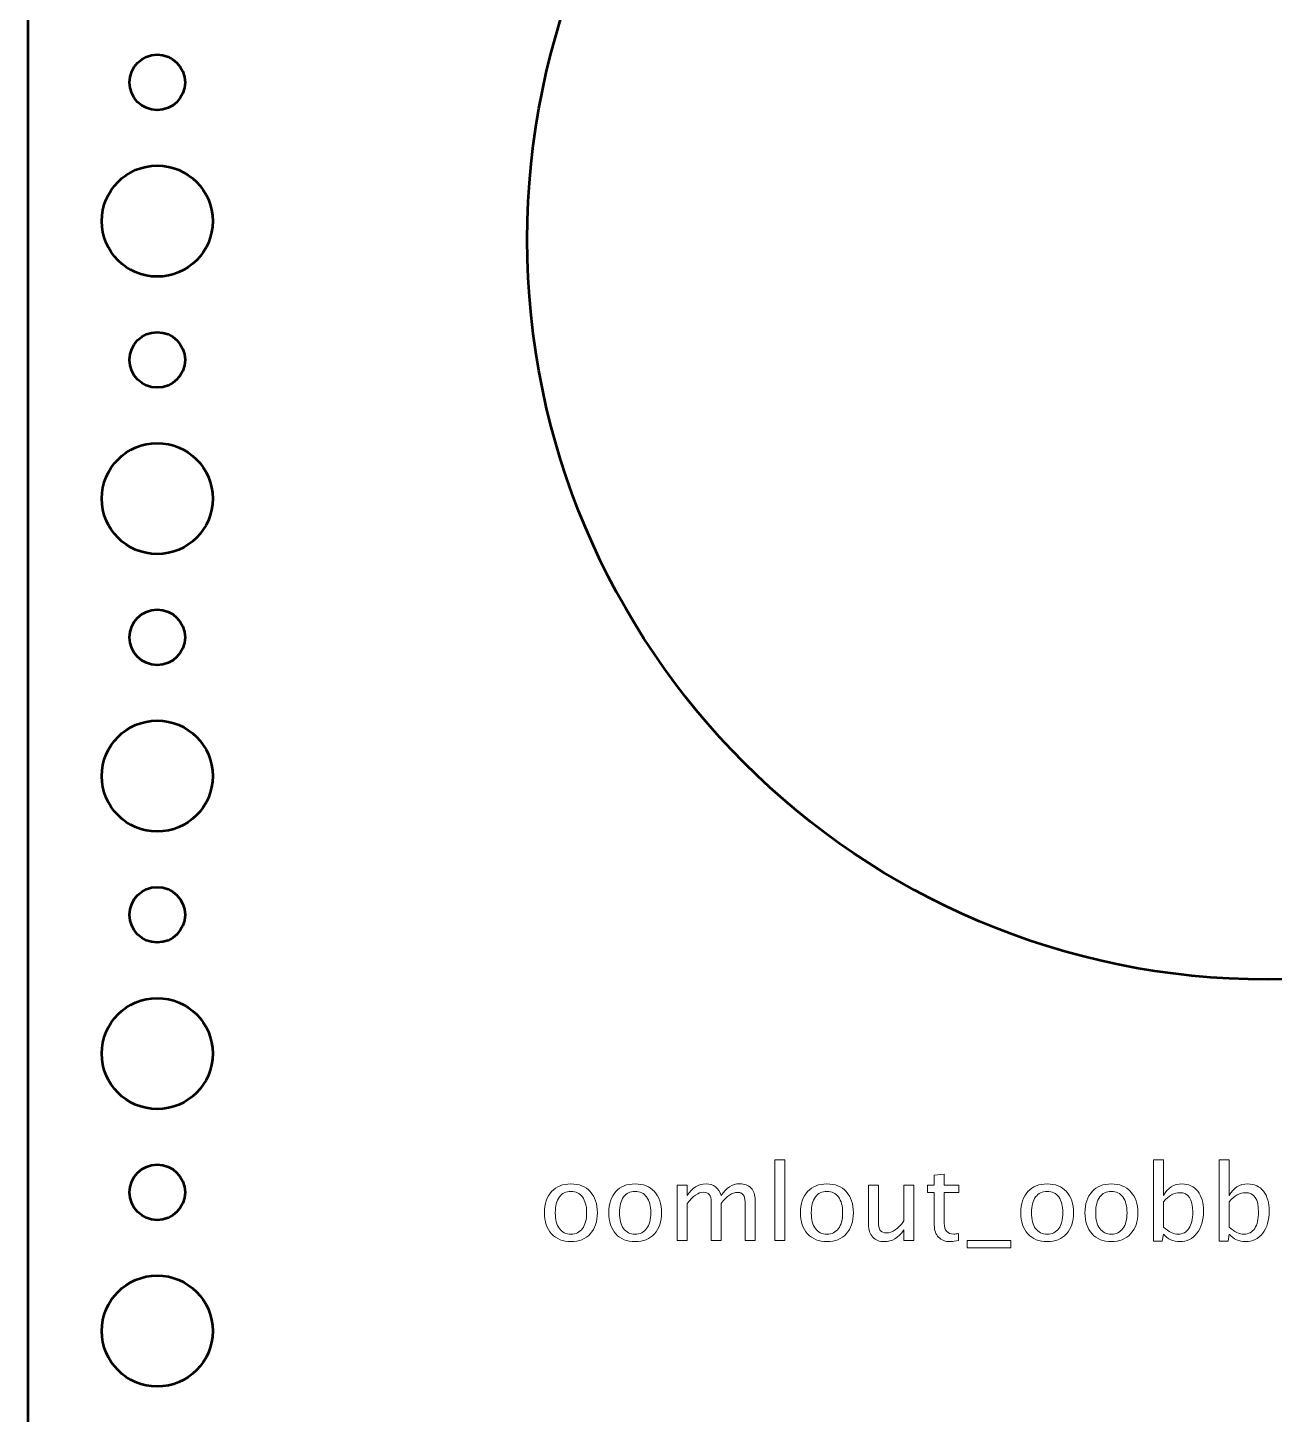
# Model space of a CAD drawing. Header units: centimetres. Extents: x -32.2 to 38.2, y -18.7 to 17.2.
# Drawn here: x 3.8 to 10.54, y 2.65 to 10.15 of the extents above; entities that cross this region are included whole.
import ezdxf

# ---------------------------------------------------------------- set-up
doc = ezdxf.new("R2010")
doc.units = ezdxf.units.CM
doc.header["$MEASUREMENT"] = 0
doc.layers.add('Layer 1', color=7, linetype='Continuous')

msp = doc.modelspace()

# ---------------------------------------------------------------- linework, layer by layer
at = {"layer": 'Layer 1', "lineweight": 53}
for centre, major_axis in [((10.5, 9), (0, 4)), ((4.5, 9.85), (0, 0.15)), ((4.50001, 9.09999), (0, 0.30001)), ((4.5, 8.35), (0, 0.15)), ((4.50001, 7.59999), (0, 0.30001)), ((4.5, 6.85), (0, 0.15)), ((4.50001, 6.09999), (0, 0.30001)), ((4.5, 5.35), (0, 0.15)), ((4.50001, 4.59999), (0, 0.30001)), ((4.5, 3.85), (0, 0.15)), ((4.50001, 3.09999), (0, 0.30001))]:
    msp.add_ellipse(centre, major_axis=major_axis, ratio=1, dxfattribs=at)
msp.add_open_spline([(3.8, -18.2), (3.8, -18.2), (3.8, 16.7), (3.8, 16.7), (3.8, 16.7), (3.8, 16.97614), (4.02386, 17.2), (4.3, 17.2), (4.3, 17.2), (4.3, 17.2), (37.7, 17.2), (37.7, 17.2), (37.7, 17.2), (37.97614, 17.2), (38.2, 16.97614), (38.2, 16.7), (38.2, 16.7), (38.2, 16.7), (38.2, -18.2), (38.2, -18.2), (38.2, -18.2), (38.2, -18.47614), (37.97614, -18.7), (37.7, -18.7), (37.7, -18.7), (37.7, -18.7), (4.3, -18.7), (4.3, -18.7), (4.3, -18.7), (4.02386, -18.7), (3.8, -18.47614), (3.8, -18.2)], degree=3, knots=[0, 0, 0, 0, 0.1111111, 0.1111111, 0.1111111, 0.1111111, 0.2222222, 0.2222222, 0.2222222, 0.2222222, 0.3333333, 0.3333333, 0.3333333, 0.3333333, 0.4444444, 0.4444444, 0.4444444, 0.4444444, 0.5555556, 0.5555556, 0.5555556, 0.5555556, 0.6666667, 0.6666667, 0.6666667, 0.6666667, 0.7777778, 0.7777778, 0.7777778, 0.7777778, 1, 1, 1, 1], dxfattribs=at)
at = {"layer": 'Layer 1', "color": 5, "lineweight": 9}
for points, knots in [([(7.8372, 3.58998), (7.8372, 3.58998), (7.8372, 4.02516), (7.8372, 4.02516), (7.8372, 4.02516), (7.8372, 4.02516), (7.89138, 4.02516), (7.89138, 4.02516), (7.89138, 4.02516), (7.89138, 4.02516), (7.89138, 3.58998), (7.89138, 3.58998), (7.89138, 3.58998), (7.89138, 3.58998), (7.8372, 3.58998), (7.8372, 3.58998)], [0, 0, 0, 0, 0.2, 0.2, 0.2, 0.2, 0.4, 0.4, 0.4, 0.4, 0.6, 0.6, 0.6, 0.6, 1, 1, 1, 1]), ([(9.88422, 3.58659), (9.88422, 3.58659), (9.88422, 4.02516), (9.88422, 4.02516), (9.88422, 4.02516), (9.88422, 4.02516), (9.9384, 4.02516), (9.9384, 4.02516), (9.9384, 4.02516), (9.9384, 4.02516), (9.9384, 3.8326), (9.9384, 3.8326), (9.9384, 3.8326), (9.9606, 3.87446), (9.994, 3.89534), (10.0385, 3.89534), (10.0385, 3.89534), (10.07453, 3.89534), (10.10284, 3.88227), (10.12354, 3.85602), (10.12354, 3.85602), (10.14423, 3.82977), (10.15458, 3.79393), (10.15458, 3.74849), (10.15458, 3.74849), (10.15458, 3.69901), (10.14282, 3.65903), (10.1194, 3.62874), (10.1194, 3.62874), (10.09598, 3.59835), (10.06512, 3.58321), (10.02693, 3.58321), (10.02693, 3.58321), (9.99146, 3.58321), (9.96192, 3.59675), (9.9384, 3.62394), (9.9384, 3.62394), (9.9384, 3.62394), (9.93182, 3.58659), (9.93182, 3.58659), (9.93182, 3.58659), (9.93182, 3.58659), (9.88422, 3.58659), (9.88422, 3.58659)], [0, 0, 0, 0, 0.0833333, 0.0833333, 0.0833333, 0.0833333, 0.1666667, 0.1666667, 0.1666667, 0.1666667, 0.25, 0.25, 0.25, 0.25, 0.3333333, 0.3333333, 0.3333333, 0.3333333, 0.4166667, 0.4166667, 0.4166667, 0.4166667, 0.5, 0.5, 0.5, 0.5, 0.5833333, 0.5833333, 0.5833333, 0.5833333, 0.6666667, 0.6666667, 0.6666667, 0.6666667, 0.75, 0.75, 0.75, 0.75, 0.8333333, 0.8333333, 0.8333333, 0.8333333, 1, 1, 1, 1]), ([(10.23944, 3.58659), (10.23944, 3.58659), (10.23944, 4.02516), (10.23944, 4.02516), (10.23944, 4.02516), (10.23944, 4.02516), (10.29362, 4.02516), (10.29362, 4.02516), (10.29362, 4.02516), (10.29362, 4.02516), (10.29362, 3.8326), (10.29362, 3.8326), (10.29362, 3.8326), (10.31582, 3.87446), (10.34922, 3.89534), (10.39372, 3.89534), (10.39372, 3.89534), (10.42975, 3.89534), (10.45806, 3.88227), (10.47876, 3.85602), (10.47876, 3.85602), (10.49945, 3.82977), (10.5098, 3.79393), (10.5098, 3.74849), (10.5098, 3.74849), (10.5098, 3.69901), (10.49804, 3.65903), (10.47462, 3.62874), (10.47462, 3.62874), (10.4512, 3.59835), (10.42034, 3.58321), (10.38215, 3.58321), (10.38215, 3.58321), (10.34668, 3.58321), (10.31714, 3.59675), (10.29362, 3.62394), (10.29362, 3.62394), (10.29362, 3.62394), (10.28704, 3.58659), (10.28704, 3.58659), (10.28704, 3.58659), (10.28704, 3.58659), (10.23944, 3.58659), (10.23944, 3.58659)], [0, 0, 0, 0, 0.0833333, 0.0833333, 0.0833333, 0.0833333, 0.1666667, 0.1666667, 0.1666667, 0.1666667, 0.25, 0.25, 0.25, 0.25, 0.3333333, 0.3333333, 0.3333333, 0.3333333, 0.4166667, 0.4166667, 0.4166667, 0.4166667, 0.5, 0.5, 0.5, 0.5, 0.5833333, 0.5833333, 0.5833333, 0.5833333, 0.6666667, 0.6666667, 0.6666667, 0.6666667, 0.75, 0.75, 0.75, 0.75, 0.8333333, 0.8333333, 0.8333333, 0.8333333, 1, 1, 1, 1]), ([(8.83117, 3.59007), (8.81442, 3.58546), (8.79984, 3.58321), (8.78752, 3.58321), (8.78752, 3.58321), (8.75986, 3.58321), (8.73832, 3.59111), (8.72289, 3.60691), (8.72289, 3.60691), (8.70737, 3.62272), (8.69965, 3.64464), (8.69965, 3.67276), (8.69965, 3.67276), (8.69965, 3.67276), (8.69965, 3.84849), (8.69965, 3.84849), (8.69965, 3.84849), (8.69965, 3.84849), (8.66221, 3.84849), (8.66221, 3.84849), (8.66221, 3.84849), (8.66221, 3.84849), (8.66221, 3.88913), (8.66221, 3.88913), (8.66221, 3.88913), (8.66221, 3.88913), (8.69965, 3.88913), (8.69965, 3.88913), (8.69965, 3.88913), (8.69965, 3.88913), (8.69965, 3.94323), (8.69965, 3.94323), (8.69965, 3.94323), (8.69965, 3.94323), (8.75384, 3.9484), (8.75384, 3.9484), (8.75384, 3.9484), (8.75384, 3.9484), (8.75384, 3.88913), (8.75384, 3.88913), (8.75384, 3.88913), (8.75384, 3.88913), (8.8323, 3.88913), (8.8323, 3.88913), (8.8323, 3.88913), (8.8323, 3.88913), (8.8323, 3.84849), (8.8323, 3.84849), (8.8323, 3.84849), (8.8323, 3.84849), (8.75384, 3.84849), (8.75384, 3.84849), (8.75384, 3.84849), (8.75384, 3.84849), (8.75384, 3.68255), (8.75384, 3.68255), (8.75384, 3.68255), (8.75384, 3.64341), (8.77087, 3.62385), (8.80483, 3.62385), (8.80483, 3.62385), (8.81207, 3.62385), (8.82082, 3.62507), (8.83117, 3.62742), (8.83117, 3.62742), (8.83117, 3.62742), (8.83117, 3.59007), (8.83117, 3.59007)], [0, 0, 0, 0, 0.0555556, 0.0555556, 0.0555556, 0.0555556, 0.1111111, 0.1111111, 0.1111111, 0.1111111, 0.1666667, 0.1666667, 0.1666667, 0.1666667, 0.2222222, 0.2222222, 0.2222222, 0.2222222, 0.2777778, 0.2777778, 0.2777778, 0.2777778, 0.3333333, 0.3333333, 0.3333333, 0.3333333, 0.3888889, 0.3888889, 0.3888889, 0.3888889, 0.4444444, 0.4444444, 0.4444444, 0.4444444, 0.5, 0.5, 0.5, 0.5, 0.5555556, 0.5555556, 0.5555556, 0.5555556, 0.6111111, 0.6111111, 0.6111111, 0.6111111, 0.6666667, 0.6666667, 0.6666667, 0.6666667, 0.7222222, 0.7222222, 0.7222222, 0.7222222, 0.7777778, 0.7777778, 0.7777778, 0.7777778, 0.8333333, 0.8333333, 0.8333333, 0.8333333, 0.8888889, 0.8888889, 0.8888889, 0.8888889, 1, 1, 1, 1]), ([(6.73579, 3.58321), (6.69186, 3.58321), (6.65705, 3.59722), (6.63147, 3.62526), (6.63147, 3.62526), (6.60578, 3.65329), (6.59299, 3.69139), (6.59299, 3.73946), (6.59299, 3.73946), (6.59299, 3.78744), (6.60578, 3.82545), (6.63147, 3.85339), (6.63147, 3.85339), (6.65705, 3.88133), (6.69186, 3.89534), (6.73579, 3.89534), (6.73579, 3.89534), (6.77973, 3.89534), (6.81453, 3.88133), (6.84012, 3.85339), (6.84012, 3.85339), (6.8658, 3.82545), (6.8786, 3.78744), (6.8786, 3.73946), (6.8786, 3.73946), (6.8786, 3.69139), (6.8658, 3.65329), (6.84012, 3.62526), (6.84012, 3.62526), (6.81453, 3.59722), (6.77973, 3.58321), (6.73579, 3.58321)], [0, 0, 0, 0, 0.1111111, 0.1111111, 0.1111111, 0.1111111, 0.2222222, 0.2222222, 0.2222222, 0.2222222, 0.3333333, 0.3333333, 0.3333333, 0.3333333, 0.4444444, 0.4444444, 0.4444444, 0.4444444, 0.5555556, 0.5555556, 0.5555556, 0.5555556, 0.6666667, 0.6666667, 0.6666667, 0.6666667, 0.7777778, 0.7777778, 0.7777778, 0.7777778, 1, 1, 1, 1]), ([(6.7357, 3.62385), (6.76251, 3.62385), (6.78339, 3.63391), (6.79826, 3.65414), (6.79826, 3.65414), (6.81303, 3.67427), (6.82046, 3.70277), (6.82046, 3.73946), (6.82046, 3.73946), (6.82046, 3.77606), (6.81303, 3.80447), (6.79826, 3.8246), (6.79826, 3.8246), (6.78339, 3.84464), (6.76251, 3.8547), (6.7357, 3.8547), (6.7357, 3.8547), (6.70879, 3.8547), (6.68791, 3.84464), (6.67323, 3.8246), (6.67323, 3.8246), (6.65846, 3.80447), (6.65113, 3.77606), (6.65113, 3.73946), (6.65113, 3.73946), (6.65113, 3.70277), (6.65846, 3.67427), (6.67323, 3.65414), (6.67323, 3.65414), (6.68791, 3.63391), (6.70879, 3.62385), (6.7357, 3.62385)], [0, 0, 0, 0, 0.1111111, 0.1111111, 0.1111111, 0.1111111, 0.2222222, 0.2222222, 0.2222222, 0.2222222, 0.3333333, 0.3333333, 0.3333333, 0.3333333, 0.4444444, 0.4444444, 0.4444444, 0.4444444, 0.5555556, 0.5555556, 0.5555556, 0.5555556, 0.6666667, 0.6666667, 0.6666667, 0.6666667, 0.7777778, 0.7777778, 0.7777778, 0.7777778, 1, 1, 1, 1]), ([(7.08254, 3.58321), (7.03861, 3.58321), (7.0038, 3.59722), (6.97822, 3.62526), (6.97822, 3.62526), (6.95253, 3.65329), (6.93974, 3.69139), (6.93974, 3.73946), (6.93974, 3.73946), (6.93974, 3.78744), (6.95253, 3.82545), (6.97822, 3.85339), (6.97822, 3.85339), (7.0038, 3.88133), (7.03861, 3.89534), (7.08254, 3.89534), (7.08254, 3.89534), (7.12648, 3.89534), (7.16128, 3.88133), (7.18687, 3.85339), (7.18687, 3.85339), (7.21255, 3.82545), (7.22535, 3.78744), (7.22535, 3.73946), (7.22535, 3.73946), (7.22535, 3.69139), (7.21255, 3.65329), (7.18687, 3.62526), (7.18687, 3.62526), (7.16128, 3.59722), (7.12648, 3.58321), (7.08254, 3.58321)], [0, 0, 0, 0, 0.1111111, 0.1111111, 0.1111111, 0.1111111, 0.2222222, 0.2222222, 0.2222222, 0.2222222, 0.3333333, 0.3333333, 0.3333333, 0.3333333, 0.4444444, 0.4444444, 0.4444444, 0.4444444, 0.5555556, 0.5555556, 0.5555556, 0.5555556, 0.6666667, 0.6666667, 0.6666667, 0.6666667, 0.7777778, 0.7777778, 0.7777778, 0.7777778, 1, 1, 1, 1]), ([(7.08245, 3.62385), (7.10926, 3.62385), (7.13014, 3.63391), (7.14501, 3.65414), (7.14501, 3.65414), (7.15978, 3.67427), (7.16721, 3.70277), (7.16721, 3.73946), (7.16721, 3.73946), (7.16721, 3.77606), (7.15978, 3.80447), (7.14501, 3.8246), (7.14501, 3.8246), (7.13014, 3.84464), (7.10926, 3.8547), (7.08245, 3.8547), (7.08245, 3.8547), (7.05554, 3.8547), (7.03466, 3.84464), (7.01998, 3.8246), (7.01998, 3.8246), (7.00521, 3.80447), (6.99788, 3.77606), (6.99788, 3.73946), (6.99788, 3.73946), (6.99788, 3.70277), (7.00521, 3.67427), (7.01998, 3.65414), (7.01998, 3.65414), (7.03466, 3.63391), (7.05554, 3.62385), (7.08245, 3.62385)], [0, 0, 0, 0, 0.1111111, 0.1111111, 0.1111111, 0.1111111, 0.2222222, 0.2222222, 0.2222222, 0.2222222, 0.3333333, 0.3333333, 0.3333333, 0.3333333, 0.4444444, 0.4444444, 0.4444444, 0.4444444, 0.5555556, 0.5555556, 0.5555556, 0.5555556, 0.6666667, 0.6666667, 0.6666667, 0.6666667, 0.7777778, 0.7777778, 0.7777778, 0.7777778, 1, 1, 1, 1]), ([(7.3102, 3.58998), (7.3102, 3.58998), (7.3102, 3.88913), (7.3102, 3.88913), (7.3102, 3.88913), (7.3102, 3.88913), (7.36438, 3.88913), (7.36438, 3.88913), (7.36438, 3.88913), (7.36438, 3.88913), (7.36438, 3.8326), (7.36438, 3.8326), (7.36438, 3.8326), (7.39082, 3.87446), (7.42468, 3.89534), (7.46617, 3.89534), (7.46617, 3.89534), (7.50615, 3.89534), (7.53334, 3.87446), (7.54783, 3.8326), (7.54783, 3.8326), (7.57351, 3.87483), (7.607, 3.89591), (7.64811, 3.89591), (7.64811, 3.89591), (7.67435, 3.89591), (7.69477, 3.88819), (7.70935, 3.87267), (7.70935, 3.87267), (7.72393, 3.85715), (7.73127, 3.83542), (7.73127, 3.80748), (7.73127, 3.80748), (7.73127, 3.80748), (7.73127, 3.58998), (7.73127, 3.58998), (7.73127, 3.58998), (7.73127, 3.58998), (7.67708, 3.58998), (7.67708, 3.58998), (7.67708, 3.58998), (7.67708, 3.58998), (7.67708, 3.79854), (7.67708, 3.79854), (7.67708, 3.79854), (7.67708, 3.8326), (7.66354, 3.84962), (7.63644, 3.84962), (7.63644, 3.84962), (7.60831, 3.84962), (7.57878, 3.82977), (7.54783, 3.78998), (7.54783, 3.78998), (7.54783, 3.78998), (7.54783, 3.58998), (7.54783, 3.58998), (7.54783, 3.58998), (7.54783, 3.58998), (7.49364, 3.58998), (7.49364, 3.58998), (7.49364, 3.58998), (7.49364, 3.58998), (7.49364, 3.79873), (7.49364, 3.79873), (7.49364, 3.79873), (7.49364, 3.83307), (7.4799, 3.85019), (7.45234, 3.85019), (7.45234, 3.85019), (7.42497, 3.85019), (7.39561, 3.83024), (7.36438, 3.79026), (7.36438, 3.79026), (7.36438, 3.79026), (7.36438, 3.58998), (7.36438, 3.58998), (7.36438, 3.58998), (7.36438, 3.58998), (7.3102, 3.58998), (7.3102, 3.58998)], [0, 0, 0, 0, 0.047619, 0.047619, 0.047619, 0.047619, 0.0952381, 0.0952381, 0.0952381, 0.0952381, 0.1428571, 0.1428571, 0.1428571, 0.1428571, 0.1904762, 0.1904762, 0.1904762, 0.1904762, 0.2380952, 0.2380952, 0.2380952, 0.2380952, 0.2857143, 0.2857143, 0.2857143, 0.2857143, 0.3333333, 0.3333333, 0.3333333, 0.3333333, 0.3809524, 0.3809524, 0.3809524, 0.3809524, 0.4285714, 0.4285714, 0.4285714, 0.4285714, 0.4761905, 0.4761905, 0.4761905, 0.4761905, 0.5238095, 0.5238095, 0.5238095, 0.5238095, 0.5714286, 0.5714286, 0.5714286, 0.5714286, 0.6190476, 0.6190476, 0.6190476, 0.6190476, 0.6666667, 0.6666667, 0.6666667, 0.6666667, 0.7142857, 0.7142857, 0.7142857, 0.7142857, 0.7619048, 0.7619048, 0.7619048, 0.7619048, 0.8095238, 0.8095238, 0.8095238, 0.8095238, 0.8571429, 0.8571429, 0.8571429, 0.8571429, 0.9047619, 0.9047619, 0.9047619, 0.9047619, 1, 1, 1, 1]), ([(8.11941, 3.58321), (8.07548, 3.58321), (8.04067, 3.59722), (8.01509, 3.62526), (8.01509, 3.62526), (7.9894, 3.65329), (7.97661, 3.69139), (7.97661, 3.73946), (7.97661, 3.73946), (7.97661, 3.78744), (7.9894, 3.82545), (8.01509, 3.85339), (8.01509, 3.85339), (8.04067, 3.88133), (8.07548, 3.89534), (8.11941, 3.89534), (8.11941, 3.89534), (8.16335, 3.89534), (8.19815, 3.88133), (8.22374, 3.85339), (8.22374, 3.85339), (8.24942, 3.82545), (8.26222, 3.78744), (8.26222, 3.73946), (8.26222, 3.73946), (8.26222, 3.69139), (8.24942, 3.65329), (8.22374, 3.62526), (8.22374, 3.62526), (8.19815, 3.59722), (8.16335, 3.58321), (8.11941, 3.58321)], [0, 0, 0, 0, 0.1111111, 0.1111111, 0.1111111, 0.1111111, 0.2222222, 0.2222222, 0.2222222, 0.2222222, 0.3333333, 0.3333333, 0.3333333, 0.3333333, 0.4444444, 0.4444444, 0.4444444, 0.4444444, 0.5555556, 0.5555556, 0.5555556, 0.5555556, 0.6666667, 0.6666667, 0.6666667, 0.6666667, 0.7777778, 0.7777778, 0.7777778, 0.7777778, 1, 1, 1, 1]), ([(8.11932, 3.62385), (8.14613, 3.62385), (8.16701, 3.63391), (8.18188, 3.65414), (8.18188, 3.65414), (8.19665, 3.67427), (8.20408, 3.70277), (8.20408, 3.73946), (8.20408, 3.73946), (8.20408, 3.77606), (8.19665, 3.80447), (8.18188, 3.8246), (8.18188, 3.8246), (8.16701, 3.84464), (8.14613, 3.8547), (8.11932, 3.8547), (8.11932, 3.8547), (8.09241, 3.8547), (8.07153, 3.84464), (8.05685, 3.8246), (8.05685, 3.8246), (8.04208, 3.80447), (8.03475, 3.77606), (8.03475, 3.73946), (8.03475, 3.73946), (8.03475, 3.70277), (8.04208, 3.67427), (8.05685, 3.65414), (8.05685, 3.65414), (8.07153, 3.63391), (8.09241, 3.62385), (8.11932, 3.62385)], [0, 0, 0, 0, 0.1111111, 0.1111111, 0.1111111, 0.1111111, 0.2222222, 0.2222222, 0.2222222, 0.2222222, 0.3333333, 0.3333333, 0.3333333, 0.3333333, 0.4444444, 0.4444444, 0.4444444, 0.4444444, 0.5555556, 0.5555556, 0.5555556, 0.5555556, 0.6666667, 0.6666667, 0.6666667, 0.6666667, 0.7777778, 0.7777778, 0.7777778, 0.7777778, 1, 1, 1, 1]), ([(8.53446, 3.58998), (8.53446, 3.58998), (8.53446, 3.64624), (8.53446, 3.64624), (8.53446, 3.64624), (8.50558, 3.60419), (8.47049, 3.58321), (8.42929, 3.58321), (8.42929, 3.58321), (8.40313, 3.58321), (8.38234, 3.59139), (8.36692, 3.60785), (8.36692, 3.60785), (8.35139, 3.62432), (8.34368, 3.64642), (8.34368, 3.67436), (8.34368, 3.67436), (8.34368, 3.67436), (8.34368, 3.88913), (8.34368, 3.88913), (8.34368, 3.88913), (8.34368, 3.88913), (8.39787, 3.88913), (8.39787, 3.88913), (8.39787, 3.88913), (8.39787, 3.88913), (8.39787, 3.69205), (8.39787, 3.69205), (8.39787, 3.69205), (8.39787, 3.66957), (8.40116, 3.65367), (8.40765, 3.64426), (8.40765, 3.64426), (8.41423, 3.63476), (8.42515, 3.63006), (8.44048, 3.63006), (8.44048, 3.63006), (8.47359, 3.63006), (8.50502, 3.65179), (8.53446, 3.69534), (8.53446, 3.69534), (8.53446, 3.69534), (8.53446, 3.88913), (8.53446, 3.88913), (8.53446, 3.88913), (8.53446, 3.88913), (8.58865, 3.88913), (8.58865, 3.88913), (8.58865, 3.88913), (8.58865, 3.88913), (8.58865, 3.58998), (8.58865, 3.58998), (8.58865, 3.58998), (8.58865, 3.58998), (8.53446, 3.58998), (8.53446, 3.58998)], [0, 0, 0, 0, 0.0666667, 0.0666667, 0.0666667, 0.0666667, 0.1333333, 0.1333333, 0.1333333, 0.1333333, 0.2, 0.2, 0.2, 0.2, 0.2666667, 0.2666667, 0.2666667, 0.2666667, 0.3333333, 0.3333333, 0.3333333, 0.3333333, 0.4, 0.4, 0.4, 0.4, 0.4666667, 0.4666667, 0.4666667, 0.4666667, 0.5333333, 0.5333333, 0.5333333, 0.5333333, 0.6, 0.6, 0.6, 0.6, 0.6666667, 0.6666667, 0.6666667, 0.6666667, 0.7333333, 0.7333333, 0.7333333, 0.7333333, 0.8, 0.8, 0.8, 0.8, 0.8666667, 0.8666667, 0.8666667, 0.8666667, 1, 1, 1, 1]), ([(9.30981, 3.58321), (9.26588, 3.58321), (9.23107, 3.59722), (9.20549, 3.62526), (9.20549, 3.62526), (9.1798, 3.65329), (9.16701, 3.69139), (9.16701, 3.73946), (9.16701, 3.73946), (9.16701, 3.78744), (9.1798, 3.82545), (9.20549, 3.85339), (9.20549, 3.85339), (9.23107, 3.88133), (9.26588, 3.89534), (9.30981, 3.89534), (9.30981, 3.89534), (9.35375, 3.89534), (9.38855, 3.88133), (9.41414, 3.85339), (9.41414, 3.85339), (9.43982, 3.82545), (9.45262, 3.78744), (9.45262, 3.73946), (9.45262, 3.73946), (9.45262, 3.69139), (9.43982, 3.65329), (9.41414, 3.62526), (9.41414, 3.62526), (9.38855, 3.59722), (9.35375, 3.58321), (9.30981, 3.58321)], [0, 0, 0, 0, 0.1111111, 0.1111111, 0.1111111, 0.1111111, 0.2222222, 0.2222222, 0.2222222, 0.2222222, 0.3333333, 0.3333333, 0.3333333, 0.3333333, 0.4444444, 0.4444444, 0.4444444, 0.4444444, 0.5555556, 0.5555556, 0.5555556, 0.5555556, 0.6666667, 0.6666667, 0.6666667, 0.6666667, 0.7777778, 0.7777778, 0.7777778, 0.7777778, 1, 1, 1, 1]), ([(9.30972, 3.62385), (9.33653, 3.62385), (9.35741, 3.63391), (9.37228, 3.65414), (9.37228, 3.65414), (9.38705, 3.67427), (9.39448, 3.70277), (9.39448, 3.73946), (9.39448, 3.73946), (9.39448, 3.77606), (9.38705, 3.80447), (9.37228, 3.8246), (9.37228, 3.8246), (9.35741, 3.84464), (9.33653, 3.8547), (9.30972, 3.8547), (9.30972, 3.8547), (9.28281, 3.8547), (9.26193, 3.84464), (9.24725, 3.8246), (9.24725, 3.8246), (9.23248, 3.80447), (9.22515, 3.77606), (9.22515, 3.73946), (9.22515, 3.73946), (9.22515, 3.70277), (9.23248, 3.67427), (9.24725, 3.65414), (9.24725, 3.65414), (9.26193, 3.63391), (9.28281, 3.62385), (9.30972, 3.62385)], [0, 0, 0, 0, 0.1111111, 0.1111111, 0.1111111, 0.1111111, 0.2222222, 0.2222222, 0.2222222, 0.2222222, 0.3333333, 0.3333333, 0.3333333, 0.3333333, 0.4444444, 0.4444444, 0.4444444, 0.4444444, 0.5555556, 0.5555556, 0.5555556, 0.5555556, 0.6666667, 0.6666667, 0.6666667, 0.6666667, 0.7777778, 0.7777778, 0.7777778, 0.7777778, 1, 1, 1, 1]), ([(9.65656, 3.58321), (9.61263, 3.58321), (9.57782, 3.59722), (9.55224, 3.62526), (9.55224, 3.62526), (9.52655, 3.65329), (9.51376, 3.69139), (9.51376, 3.73946), (9.51376, 3.73946), (9.51376, 3.78744), (9.52655, 3.82545), (9.55224, 3.85339), (9.55224, 3.85339), (9.57782, 3.88133), (9.61263, 3.89534), (9.65656, 3.89534), (9.65656, 3.89534), (9.7005, 3.89534), (9.7353, 3.88133), (9.76089, 3.85339), (9.76089, 3.85339), (9.78657, 3.82545), (9.79937, 3.78744), (9.79937, 3.73946), (9.79937, 3.73946), (9.79937, 3.69139), (9.78657, 3.65329), (9.76089, 3.62526), (9.76089, 3.62526), (9.7353, 3.59722), (9.7005, 3.58321), (9.65656, 3.58321)], [0, 0, 0, 0, 0.1111111, 0.1111111, 0.1111111, 0.1111111, 0.2222222, 0.2222222, 0.2222222, 0.2222222, 0.3333333, 0.3333333, 0.3333333, 0.3333333, 0.4444444, 0.4444444, 0.4444444, 0.4444444, 0.5555556, 0.5555556, 0.5555556, 0.5555556, 0.6666667, 0.6666667, 0.6666667, 0.6666667, 0.7777778, 0.7777778, 0.7777778, 0.7777778, 1, 1, 1, 1]), ([(9.65647, 3.62385), (9.68328, 3.62385), (9.70416, 3.63391), (9.71903, 3.65414), (9.71903, 3.65414), (9.7338, 3.67427), (9.74123, 3.70277), (9.74123, 3.73946), (9.74123, 3.73946), (9.74123, 3.77606), (9.7338, 3.80447), (9.71903, 3.8246), (9.71903, 3.8246), (9.70416, 3.84464), (9.68328, 3.8547), (9.65647, 3.8547), (9.65647, 3.8547), (9.62956, 3.8547), (9.60868, 3.84464), (9.594, 3.8246), (9.594, 3.8246), (9.57923, 3.80447), (9.5719, 3.77606), (9.5719, 3.73946), (9.5719, 3.73946), (9.5719, 3.70277), (9.57923, 3.67427), (9.594, 3.65414), (9.594, 3.65414), (9.60868, 3.63391), (9.62956, 3.62385), (9.65647, 3.62385)], [0, 0, 0, 0, 0.1111111, 0.1111111, 0.1111111, 0.1111111, 0.2222222, 0.2222222, 0.2222222, 0.2222222, 0.3333333, 0.3333333, 0.3333333, 0.3333333, 0.4444444, 0.4444444, 0.4444444, 0.4444444, 0.5555556, 0.5555556, 0.5555556, 0.5555556, 0.6666667, 0.6666667, 0.6666667, 0.6666667, 0.7777778, 0.7777778, 0.7777778, 0.7777778, 1, 1, 1, 1]), ([(9.9384, 3.66129), (9.96634, 3.63636), (9.99297, 3.62385), (10.01827, 3.62385), (10.01827, 3.62385), (10.0432, 3.62385), (10.06249, 3.63429), (10.07603, 3.65508), (10.07603, 3.65508), (10.08967, 3.67587), (10.09645, 3.70513), (10.09645, 3.74294), (10.09645, 3.74294), (10.09645, 3.81293), (10.0733, 3.84793), (10.02702, 3.84793), (10.02702, 3.84793), (9.99673, 3.84793), (9.96719, 3.83156), (9.9384, 3.79873), (9.9384, 3.79873), (9.9384, 3.79873), (9.9384, 3.66129), (9.9384, 3.66129)], [0, 0, 0, 0, 0.1428571, 0.1428571, 0.1428571, 0.1428571, 0.2857143, 0.2857143, 0.2857143, 0.2857143, 0.4285714, 0.4285714, 0.4285714, 0.4285714, 0.5714286, 0.5714286, 0.5714286, 0.5714286, 0.7142857, 0.7142857, 0.7142857, 0.7142857, 1, 1, 1, 1]), ([(10.29362, 3.66129), (10.32156, 3.63636), (10.34819, 3.62385), (10.37349, 3.62385), (10.37349, 3.62385), (10.39842, 3.62385), (10.41771, 3.63429), (10.43125, 3.65508), (10.43125, 3.65508), (10.44489, 3.67587), (10.45167, 3.70513), (10.45167, 3.74294), (10.45167, 3.74294), (10.45167, 3.81293), (10.42852, 3.84793), (10.38224, 3.84793), (10.38224, 3.84793), (10.35195, 3.84793), (10.32241, 3.83156), (10.29362, 3.79873), (10.29362, 3.79873), (10.29362, 3.79873), (10.29362, 3.66129), (10.29362, 3.66129)], [0, 0, 0, 0, 0.1428571, 0.1428571, 0.1428571, 0.1428571, 0.2857143, 0.2857143, 0.2857143, 0.2857143, 0.4285714, 0.4285714, 0.4285714, 0.4285714, 0.5714286, 0.5714286, 0.5714286, 0.5714286, 0.7142857, 0.7142857, 0.7142857, 0.7142857, 1, 1, 1, 1]), ([(8.87802, 3.54934), (8.87802, 3.54934), (8.87802, 3.58998), (8.87802, 3.58998), (8.87802, 3.58998), (8.87802, 3.58998), (9.11282, 3.58998), (9.11282, 3.58998), (9.11282, 3.58998), (9.11282, 3.58998), (9.11282, 3.54934), (9.11282, 3.54934), (9.11282, 3.54934), (9.11282, 3.54934), (8.87802, 3.54934), (8.87802, 3.54934)], [0, 0, 0, 0, 0.2, 0.2, 0.2, 0.2, 0.4, 0.4, 0.4, 0.4, 0.6, 0.6, 0.6, 0.6, 1, 1, 1, 1])]:
    msp.add_open_spline(points, degree=3, knots=knots, dxfattribs=at)

doc.saveas('drawing.dxf')
